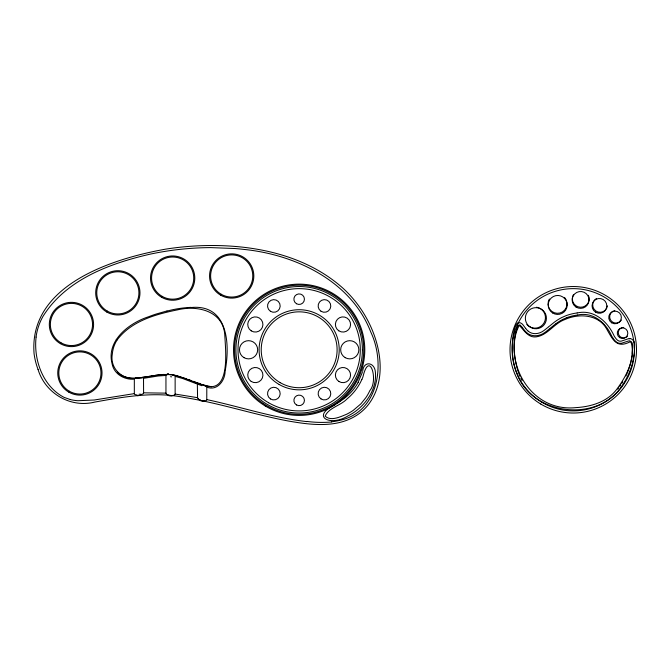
<?xml version="1.0" encoding="UTF-8"?>
<svg xmlns="http://www.w3.org/2000/svg" width="670" height="670" viewBox="0 0 670 670"><rect width="100%" height="100%" fill="white"/><g stroke="black" fill="none" stroke-linecap="round" stroke-linejoin="round"><path stroke-width="1" d="M632.279 354.606C631.534 351.306 635.026 342.236 629.641 340.812A9.455 9.455 0 0 0 627.288 341.382L621.659 343.216A9.698 9.698 0 0 1 621.174 343.291C616.35 344.053 613.611 339.121 611.476 335.687C605.672 322.446 592.716 311.558 577.398 315.059M36.096 337.111C33.508 359.715 42.704 385.953 63.625 397.142A32.621 32.621 0 0 0 64.253 397.436L70.275 399.538M632.137 355.527L631.056 361.147M516.042 331.424C506.177 369.245 533.839 412 575.798 407.628C590.647 406.782 606.518 402.201 616.132 390.108C625.864 377.235 635.897 358.777 631.098 342.378L629.909 341.926C616.693 348.534 612.958 340.075 606.853 329.313C598.787 314.314 578.888 313.15 564.852 319.557C554.065 323.292 547.767 335.26 536.159 336.876C528.395 337.915 524.317 330.678 519.819 325.93L518.982 325.905C511.83 339.456 513.773 357.001 518.002 371.381M629.792 365.929L630.847 362.102M362.654 371.398C363.567 360.309 374.815 362.093 375.409 372.302C377.076 390.602 363.911 407.921 348.082 415.877C330.293 426.958 310.285 416.656 334.858 404.747M362.353 372.319L358.056 382.386M629.473 366.875L628.527 369.689A74.286 74.278 0 0 1 625.889 375.971M515.724 325.519C512.165 334.891 511.897 345.226 512.6 355.125M621.819 383.399L622.765 381.8M166.998 310.947L156.085 314.062A140.943 140.943 0 0 0 148.447 316.793C129.117 323.041 106.153 340.595 112.041 363.584C113.841 373.944 124.302 380.108 134.327 379.136L134.327 393.617A1.131 1.022 -90 0 0 134.913 394.521L137.216 395.049M619.817 386.414L620.814 384.907M166.051 375.125L167.601 374.497M149.678 376.28L140.608 377.654A78.306 78.306 0 0 1 138.916 377.83C124.293 381.565 109.419 369.497 112.326 353.986A30.51 30.51 0 0 1 117.133 339.941C131.203 321.072 155.7 314.255 177.726 309.816C197.625 304.992 223.654 311.022 224.827 335.536C225.463 350.234 231.117 395.652 203.454 385.108M617.732 389.245L618.77 387.829M518.228 325.402L519.912 324.858L522.298 327.387M548.588 326.834L554.14 322.362A51.959 51.959 0 0 1 561.837 317.496L565.706 315.813A45.828 45.828 0 0 1 569.123 314.649L570.698 314.205A48.592 48.592 0 0 1 577.146 312.965M549.936 328.451L555.405 324.054M548.194 327.161L544.207 330.327A32.462 32.462 0 0 1 543.63 330.737C539.224 334.079 532.516 334.992 528.136 331.106M549.542 328.786L545.439 332.035A34.664 34.656 0 0 1 544.827 332.471C539.677 336.365 531.846 337.219 526.779 332.714A13.417 13.417 0 0 1 526.561 332.521L525.757 331.75A23.659 23.659 0 0 1 523.965 329.64L522.349 327.463M337.37 403.164L342.378 399.806A53.608 53.608 0 0 0 358.174 382.453M197.826 383.759L198.278 383.642M174.359 395.124L173.262 395.417A6.131 4.807 12.5 0 1 172.776 395.434M566.468 317.781L562.8 319.406A49.848 49.848 0 0 0 555.422 324.071M518.404 322.756C522.014 321.91 523.722 326.173 525.632 328.359M140.675 394.739L142.945 393.851A1.357 1.29 70.8 0 0 143.589 392.821L165.951 393.139A1.457 1.315 -90 0 0 166.637 394.195M149.268 376.347L160.507 374.656L167.743 374.413A45.409 45.409 0 0 1 173.488 374.999L186.729 378.86M150.717 376.096L153.581 375.61M147.785 376.599L139.737 377.754M154.988 375.384L163.338 374.446L170.833 374.639M136.311 378.073L137.635 377.939M331.616 421.815L332.63 421.681A66.179 66.179 0 0 0 339.171 420.5C378.969 412.46 385.711 363.525 370.795 332.085C351.088 280.881 295.277 254.508 243.612 249.382A252.473 252.473 0 0 0 235.262 248.545L210.648 247.607A297.932 297.932 0 0 0 149.963 254.198C109.537 263.469 65.777 279.7 42.922 316.491A57.587 57.587 0 0 0 36.038 337.102M134.327 393.617L94.227 400.015L77.938 400.727A44.555 44.555 0 0 1 70.275 399.555M577.146 312.965C594.139 309.088 607.807 321.784 614.256 336.156C615.789 338.425 617.673 341.742 620.923 341.197A7.504 7.504 0 0 0 621.249 341.147L626.567 339.363A12.328 12.328 0 0 1 629.18 338.677M139.528 377.771L139.167 377.805M138.916 377.83L138.146 377.897M141.027 377.629C134.461 378.299 127.392 378.667 121.421 375.368A15.31 15.31 0 0 1 117.3 371.925M629.189 338.719L629.825 338.702M143.598 392.804L143.514 378.341L158.103 375.996L165.951 375.435L165.951 393.139M172.785 395.467L171.989 395.476M141.521 377.595L143.388 378.006M191.118 307.53C227.08 303.962 230.036 342.311 225.564 368.609A88.917 88.917 0 0 1 225.12 371.415C224.953 380.92 216.996 391.28 206.804 387.126L206.77 399.596A0.946 0.879 81.7 0 1 206.461 400.325A1.616 1.524 66.3 0 1 206.025 400.585L204.827 400.794A6.022 4.673 17.7 0 1 204.358 400.76L203.58 400.719M168.706 374.471L169.828 374.547M169.887 374.547L170.548 374.614A47.202 47.202 0 0 1 177.567 375.87L202.055 384.655L211.469 386.766M306.919 421.623C272.858 417.77 240.187 406.698 206.77 399.596M198.245 398.809A1.667 1.499 -90 0 1 197.583 397.687L175.138 394.06L175.138 376.381L182.843 378.575L195.74 383.483M169.033 395.174L168.212 394.982A6.683 5.494 -3.2 0 1 167.709 394.881L166.604 394.262M200.003 383.969L202.29 384.731M200.623 400.091L199.794 399.806M202.173 384.697L204.852 385.585M200.707 384.195L193.035 381.297M197.349 384.094L197.575 397.687M188.304 379.454L191.461 380.686M174.058 375.292L174.25 375.384A2.546 2.404 -50 0 1 174.895 375.811L175.063 376.079M199.317 399.596L198.203 398.885M116.245 339.363L117.116 339.933M527.901 330.896L527.323 330.344A21.817 21.817 0 0 1 525.64 328.35M520.816 378.098L522.047 380.535M38.056 369.472C45.258 393.332 70.425 408.231 94.763 402.075C124.26 396.766 154.435 391.297 184.309 397.469C219.383 403.038 253.201 414.395 288.066 420.961C311.676 425.115 339.154 428.658 359.648 413.231A48.86 48.86 0 0 0 368.374 404.63C386.799 380.501 381.197 346.541 368.173 321.273A118.808 118.808 0 0 0 355.242 301.341A117.3 117.3 0 0 0 342.563 287.849C303.644 253.377 249.072 243.587 198.555 245.806A304.239 304.239 0 0 0 165.507 249.165C111.94 258.754 28.525 285.336 34.078 353.71A70.4 70.4 0 0 0 38.056 369.472M518.279 372.252L519.995 376.473M362.411 349.472L362.411 349.782A63.256 63.256 0 0 1 267.531 404.554A63.256 63.256 0 0 1 267.531 295.001A63.256 63.256 0 0 1 362.411 349.782M536.569 307.212A10.544 10.544 0 0 1 544.09 322.806A10.544 10.544 0 0 1 526.855 324.414M564.601 297.488A9.489 9.489 0 0 1 564.559 310.193A9.489 9.489 0 0 1 551.913 311.458A9.489 9.489 0 0 1 549.35 299.021M588.411 295.286A8.434 8.434 0 0 1 580.354 307.237A8.434 8.434 0 0 1 573.453 294.582M607.405 305.897A7.378 7.378 0 0 1 595.873 310.989A7.378 7.378 0 0 1 596.643 298.401M627.455 336.231A5.268 5.268 0 0 1 618.712 334.749A5.268 5.268 0 0 1 623.686 327.404M621.392 320.009A6.323 6.323 0 0 1 610.764 320.352A6.323 6.323 0 0 1 614.851 310.537M516.294 331.457A18.701 18.693 -72.3 0 1 518.086 325.335M577.398 315.059A46.465 46.465 0 0 0 571.234 316.24L569.726 316.667A43.868 43.868 0 0 0 566.468 317.781M515.833 325.561A5.586 5.586 0 0 1 518.245 322.58M629.842 338.551A4.64 4.64 0 0 1 633.828 341.591M633.87 341.625A9.112 9.112 0 0 1 634.339 343.082L634.532 343.978A16.49 16.49 0 0 1 634.624 344.573L634.448 353.182L632.296 363.776A74.328 74.328 0 0 1 630.336 369.765L629.767 371.239A74.948 74.948 0 0 1 621.056 387.235C596.752 422.711 532.047 415.09 517.089 373.944A66.673 66.673 0 0 1 512.65 355.117M331.633 421.983A113.925 113.925 0 0 1 306.944 421.43M201.863 385.719A11.675 1.332 19.4 0 1 195.95 383.416M167.039 311.089A110.424 110.424 0 0 1 191.109 307.363M361.834 379.496A53.927 53.927 0 0 1 346.959 398.985C340.695 405.61 328.777 407.653 325.134 416.129C330.812 421.597 340.435 416.732 346.65 414.236A53.382 53.382 0 0 0 353.291 410.325L360.963 403.801L366.021 397.427A51.774 51.774 0 0 0 369.89 390.518C378.734 380.418 369.446 349.271 362.914 377.001A52.511 52.511 0 0 1 361.859 379.505M199.769 399.856A7.169 6.022 1.9 0 1 199.283 399.647M203.621 401.305A9.363 5.527 11 0 1 200.322 400.618M198.312 383.424A3.945 3.576 56 0 1 199.199 383.5M199.493 383.324A8.543 5.477 27.1 0 1 200.029 383.475M204.685 385.853A8.568 6.022 6.9 0 1 205.045 385.987M205.573 386.263A1.608 1.482 -20.7 0 1 206.745 386.799M175.23 394.077A1.189 1.122 60.7 0 1 174.342 395.049M172.098 396.003A9.154 5.226 5.1 0 1 168.806 395.685M167.341 373.734A7.161 5.779 18.3 0 1 168.606 373.659M170.557 376.724A9.514 2.035 5.8 0 1 171.637 376.85M173.078 375.326A5.653 4.59 -6.6 0 1 173.907 375.56M138.975 395.56A8.944 5.243 -6.1 0 1 137.057 395.635M140.382 394.102A9.146 4.137 -5.1 0 1 138.941 394.287M134.553 378.709A1.24 1.114 90 0 1 135.474 378.466M135.608 377.83A7.085 5.578 11.8 0 1 136.186 377.721M140.926 378.123A8.517 4.213 -11.1 0 1 141.37 378.089M530.372 327.195A10.544 10.544 0 0 0 546.427 318.501A10.544 10.544 0 0 0 530.866 308.945A10.544 10.544 0 0 0 530.372 327.195M552.591 312.94A9.489 9.489 0 0 0 567.18 305.378A9.489 9.489 0 0 0 553.345 296.517A9.489 9.489 0 0 0 552.591 312.94M576.016 307.028A8.434 8.434 0 0 0 589.005 300.353A8.434 8.434 0 0 0 576.728 292.438A8.434 8.434 0 0 0 576.016 307.028M595.622 312.187A7.378 7.378 0 0 0 606.811 306.014A7.378 7.378 0 0 0 595.873 299.406A7.378 7.378 0 0 0 595.622 312.187M619.733 337.638A5.268 5.268 0 0 0 627.807 333.367A5.268 5.268 0 0 0 620.068 328.518A5.268 5.268 0 0 0 619.733 337.638M611.727 322.831A6.323 6.323 0 0 0 621.383 317.655A6.323 6.323 0 0 0 612.079 311.877A6.323 6.323 0 0 0 611.727 322.831M541.846 402.234A61.146 61.146 0 0 0 634.389 350.745A61.146 61.146 0 0 0 543.529 296.349A61.146 61.146 0 0 0 541.846 402.234M540.765 404.043A63.256 63.256 0 0 0 636.5 350.779A63.256 63.256 0 0 0 542.499 294.507A63.256 63.256 0 0 0 540.765 404.043M107.292 311.106A21.088 21.088 0 0 0 138.916 292.849A21.088 21.088 0 0 0 107.292 274.591A21.088 21.088 0 0 0 107.292 311.106M221.15 294.239A21.088 21.088 0 0 0 252.774 275.981A21.088 21.088 0 0 0 221.15 257.724A21.088 21.088 0 0 0 221.15 294.239M162.115 296.349A21.088 21.088 0 0 0 193.739 278.092A21.088 21.088 0 0 0 162.115 259.834A21.088 21.088 0 0 0 162.115 296.349M60.911 342.739A21.088 21.088 0 0 0 92.535 324.473A21.088 21.088 0 0 0 60.911 306.215A21.088 21.088 0 0 0 60.911 342.739M69.345 391.23A21.088 21.088 0 0 0 100.969 372.972A21.088 21.088 0 0 0 69.345 354.715A21.088 21.088 0 0 0 69.345 391.23M263.243 403.449A64.58 64.58 0 0 0 363.601 354.053A64.58 64.58 0 0 0 270.638 291.835A64.58 64.58 0 0 0 263.243 403.449M220.623 295.152A22.135 22.135 0 0 0 253.829 275.981A22.135 22.135 0 0 0 220.623 256.811A22.135 22.135 0 0 0 220.623 295.152M265.295 406.003A65.635 65.635 0 0 0 364.781 350.988A65.635 65.635 0 0 0 267.397 292.338A65.635 65.635 0 0 0 265.295 406.003M106.765 312.019A22.135 22.135 0 0 0 139.971 292.849A22.135 22.135 0 0 0 106.765 273.678A22.135 22.135 0 0 0 106.765 312.019M161.587 297.262A22.135 22.135 0 0 0 194.794 278.092A22.135 22.135 0 0 0 161.587 258.922A22.135 22.135 0 0 0 161.587 297.262M60.384 343.651A22.135 22.135 0 0 0 93.591 324.473A22.135 22.135 0 0 0 60.384 305.302A22.135 22.135 0 0 0 60.384 343.651M68.817 392.143A22.135 22.135 0 0 0 102.024 372.972A22.135 22.135 0 0 0 68.817 353.802A22.135 22.135 0 0 0 68.817 392.143M296.525 303.745A5.268 5.268 0 0 0 304.431 299.172A5.268 5.268 0 0 0 296.525 294.607A5.268 5.268 0 0 0 296.525 303.745M296.525 404.948A5.268 5.268 0 0 0 304.431 400.384A5.268 5.268 0 0 0 296.525 395.819A5.268 5.268 0 0 0 296.525 404.948M321.047 311.282A6.323 6.323 0 0 0 330.779 306.249A6.323 6.323 0 0 0 321.558 300.336A6.323 6.323 0 0 0 321.047 311.282M338.827 330.829A7.588 7.588 0 0 0 350.561 324.9A7.588 7.588 0 0 0 339.556 317.706A7.588 7.588 0 0 0 338.827 330.829M345.209 357.663A9.112 9.112 0 0 0 358.869 349.782A9.112 9.112 0 0 0 345.209 341.893A9.112 9.112 0 0 0 345.209 357.663M338.886 381.473A7.588 7.588 0 0 0 350.561 375.435A7.588 7.588 0 0 0 339.497 368.333A7.588 7.588 0 0 0 338.886 381.473M320.997 398.893A6.323 6.323 0 0 0 330.779 393.952A6.323 6.323 0 0 0 321.608 387.955A6.323 6.323 0 0 0 320.997 398.893M270.395 311.248A6.323 6.323 0 0 0 280.177 306.307A6.323 6.323 0 0 0 271.007 300.311A6.323 6.323 0 0 0 270.395 311.248M251.242 330.863A7.588 7.588 0 0 0 262.916 324.833A7.588 7.588 0 0 0 251.853 317.731A7.588 7.588 0 0 0 251.242 330.863M244.006 357.663A9.112 9.112 0 0 0 257.665 349.782A9.112 9.112 0 0 0 244.006 341.893A9.112 9.112 0 0 0 244.006 357.663M251.183 381.431A7.588 7.588 0 0 0 262.916 375.502A7.588 7.588 0 0 0 251.912 368.307A7.588 7.588 0 0 0 251.183 381.431M270.446 398.926A6.323 6.323 0 0 0 280.177 393.893A6.323 6.323 0 0 0 270.956 387.98A6.323 6.323 0 0 0 270.446 398.926M280.186 382.645A37.956 37.956 0 0 0 337.111 349.782A37.956 37.956 0 0 0 280.186 316.91A37.956 37.956 0 0 0 280.186 382.645M268.586 402.729A61.146 61.146 0 0 0 360.301 349.782A61.146 61.146 0 0 0 268.586 296.827A61.146 61.146 0 0 0 268.586 402.729M279.13 384.471A40.058 40.058 0 0 0 339.221 349.782A40.058 40.058 0 0 0 279.13 315.084A40.058 40.058 0 0 0 279.13 384.471"/></g></svg>
